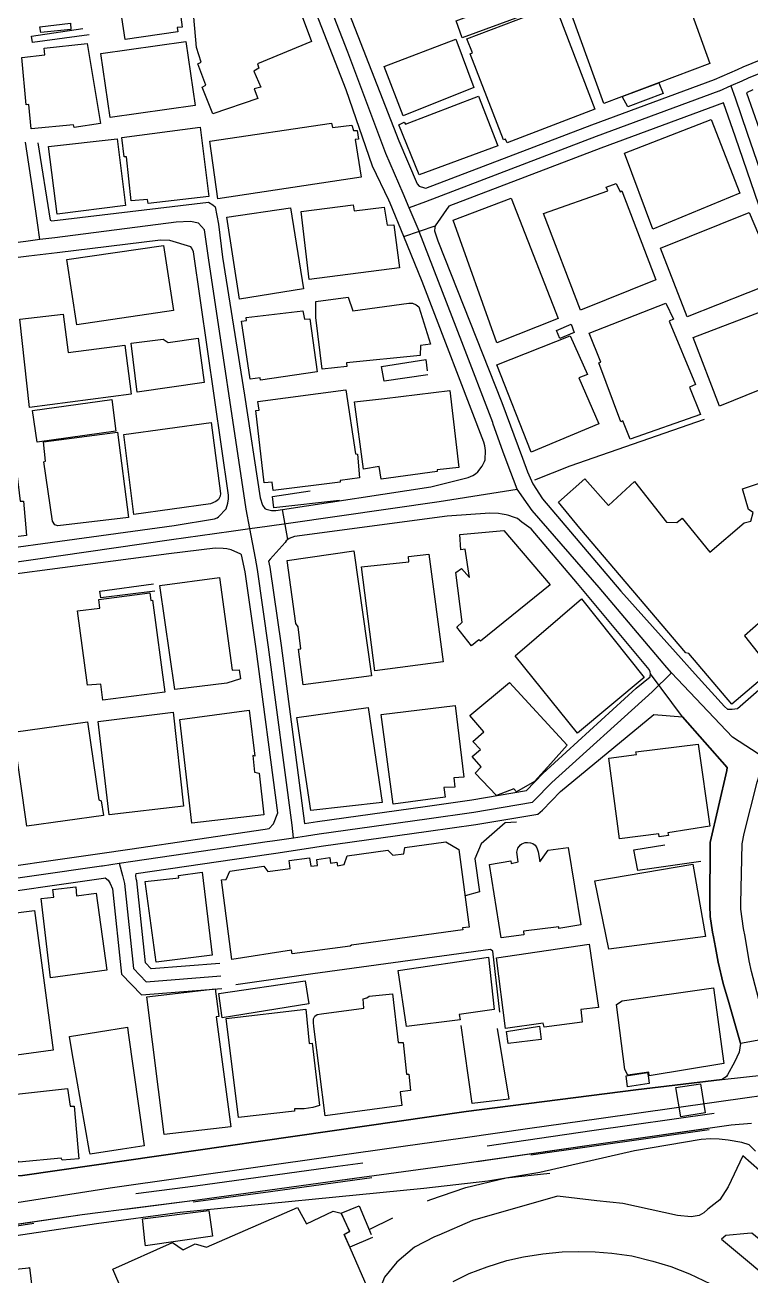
# Model space of a CAD drawing. Header units: millimetres. Extents: x 198785 to 203305, y 542885 to 545889.
# Drawn here: x 201377.5 to 201493.1, y 543541.8 to 543741.1 of the extents above; entities that cross this region are included whole.
import ezdxf

# ---------------------------------------------------------------- set-up
doc = ezdxf.new("R2010")
doc.units = ezdxf.units.MM
for name, pattern in [('FENCE_25K', [54.3, 28.7, -9.2, -16.4]), ('HIDDEN_BULD_25K', [28.8, 18.4, -10.4]), ('HIDDEN_IN_25K', [56.5, 36.5, -20])]:
    doc.linetypes.add(name, pattern=pattern)
for name, color, linetype in [('A0013117', 253, 'Continuous'), ('A0013118', 253, 'Continuous'), ('A0023217', 253, 'Continuous'), ('A0033324', 253, 'Continuous'), ('A0043325', 253, 'Continuous'), ('A0053326', 253, 'Continuous'), ('B0014111', 253, 'Continuous'), ('B0014112', 253, 'Continuous'), ('B0014113', 253, 'Continuous'), ('B0014116', 253, 'Continuous'), ('B0024120', 253, 'Continuous'), ('F0017111', 253, 'Continuous'), ('F0047224', 253, 'Continuous')]:
    doc.layers.add(name, color=color, linetype=linetype)

msp = doc.modelspace()

# ---------------------------------------------------------------- linework, layer by layer
at = {"layer": 'A0013117'}
for points in [[(201512.27, 543795.23), (201480.95, 543782.46), (201473.78, 543779.78), (201469.88, 543778.32), (201453.2, 543772.08), (201433.87, 543765.05), (201425.22, 543761.65), (201425.04, 543761.53), (201424.87, 543761.3), (201423.77, 543758.21), (201423.79, 543757.28), (201423.89, 543756.42), (201429.16, 543742.78), (201437.05, 543722.69), (201439.96, 543715.8), (201440.25, 543715.46), (201441.12, 543715.15), (201441.31, 543715.13), (201467.76, 543725.23), (201487.29, 543732.44), (201490.94, 543734.06), (201491.86, 543734.47), (201508.67, 543741.32)], [(201379.57, 543722.37), (201381.53, 543710.04), (201381.77, 543709.91), (201406.7, 543712.91), (201407.42, 543712.48), (201407.77, 543712.15), (201408.31, 543709.38), (201408.96, 543704.14), (201412.46, 543682.13), (201414.97, 543665.76), (201415.34, 543664.59), (201415.69, 543664.08), (201415.91, 543663.95), (201416.78, 543663.76), (201417.43, 543663.76), (201418.52, 543663.89), (201442.15, 543667.51), (201448.07, 543669.04), (201448.83, 543669.32), (201449.22, 543669.61), (201449.62, 543669.91), (201450.3, 543670.81), (201450.67, 543671.57), (201450.8, 543671.85), (201450.84, 543673.32), (201450.71, 543674.04), (201450.56, 543674.62), (201440.72, 543700.26), (201437.83, 543707.4), (201435.67, 543712.75), (201435.45, 543713.19), (201432.84, 543718.64), (201428.65, 543730.81), (201418.74, 543756.28)], [(201493.42, 543730.79), (201492.4, 543730.33), (201494.4, 543724.56)], [(201499.29, 543698.01), (201490.62, 543723.25), (201488.73, 543728.71), (201469.17, 543721.49), (201444.97, 543712.24), (201442.82, 543709.12), (201442.76, 543708.88), (201442.72, 543708.34), (201443.26, 543706.72), (201453.43, 543680.97), (201456.71, 543672.08), (201457.51, 543669.94), (201458.39, 543668), (201459.88, 543665.64), (201472.38, 543650.89), (201481.1, 543641.16), (201484.22, 543637.68), (201488.87, 543632.5), (201489.37, 543632.11), (201490.11, 543632.07), (201490.96, 543632.18), (201496.48, 543637.02)], [(201355.5, 543655.09), (201401.26, 543661.38), (201407.68, 543662.45), (201408.09, 543662.58), (201408.31, 543662.73), (201409.51, 543664.04), (201409.8, 543664.92), (201409.93, 543665.59), (201409.9, 543666.18), (201404.34, 543705), (201404.08, 543705.55), (201403.93, 543705.76), (201400.58, 543706.79), (201399.08, 543706.83)], [(201399.08, 543706.83), (201382.65, 543704.82), (201378.12, 543704.26), (201357.45, 543701.73)], [(201451.5, 543663.33), (201444.75, 543662.83), (201420.4, 543659.63), (201419.59, 543659.3), (201419.38, 543659.14), (201419.1, 543658.93), (201418.92, 543658.68), (201416.52, 543656.01), (201416.29, 543655.67), (201416.51, 543654.7), (201418.27, 543642.23), (201422, 543613.89), (201424.07, 543614.2), (201441.23, 543616.6), (201448.68, 543617.64), (201457.37, 543619.13), (201459.97, 543621.84), (201474.84, 543635.46), (201477.06, 543637.23), (201477.11, 543637.75), (201477.05, 543638.07), (201476.9, 543638.41), (201465.47, 543652.1), (201458.09, 543660.81), (201456.64, 543661.9), (201455.93, 543662.46), (201455.29, 543662.71), (201454.54, 543662.95), (201454.1, 543663.07), (201453.48, 543663.19), (201452.92, 543663.28), (201451.5, 543663.33)], [(201367.89, 543606.03), (201389.42, 543609.11), (201394.19, 543609.81), (201415.75, 543612.96), (201416.4, 543613.06), (201417.06, 543613.81), (201417.74, 543615.6), (201414.3, 543641.69), (201412.57, 543653.98), (201411.96, 543656.71), (201411.89, 543656.79), (201410.34, 543657.49), (201409.62, 543657.63), (201409.05, 543657.71), (201407.79, 543657.74), (201400.43, 543656.84), (201357.64, 543651.21)], [(201408.55, 543591.58), (201397.59, 543590.71), (201396.68, 543591.65), (201395.31, 543604.75), (201395.21, 543605.04), (201395.14, 543605.59), (201395.2, 543605.91), (201416.34, 543609), (201417.45, 543609.17), (201422.62, 543609.94), (201424.64, 543610.24), (201441.78, 543612.64), (201449.29, 543613.69), (201459.14, 543615.37), (201459.91, 543616), (201462.77, 543618.97), (201477.66, 543631.25), (201482.18, 543630.86), (201489.3, 543622.79), (201489.24, 543622.31), (201486.62, 543610.86), (201486.55, 543600.79), (201486.58, 543599.05), (201486.95, 543596.58), (201487.11, 543595.79), (201487.45, 543594.09), (201487.89, 543591.77), (201488.69, 543588.36), (201489.56, 543585.34), (201491.36, 543579.05), (201491.45, 543578.79), (201491.24, 543577.41), (201490.49, 543575.85), (201489.37, 543573.83), (201489.22, 543573.57), (201488.51, 543573.09), (201474.77, 543571.43), (201447.76, 543567.98), (201377.12, 543557.8)], [(201368.46, 543602.08), (201389.99, 543605.15), (201390.28, 543605.19), (201390.72, 543604.85), (201391.06, 543604.33), (201391.42, 543603.45), (201392.85, 543589.85), (201396.03, 543586.58), (201408.87, 543587.59)], [(201493.18, 543566.09), (201489.96, 543565.79), (201468.07, 543562.65), (201446.73, 543559.57), (201427.64, 543556.97), (201404.96, 543553.83), (201386.61, 543551.5), (201376.47, 543550), (201369.07, 543548.9), (201368.41, 543548.8), (201343.23, 543544.95), (201324.43, 543542.4), (201320.5, 543541.85), (201308.51, 543540.17), (201307.37, 543540.02), (201289.43, 543537.69), (201274.12, 543535.16), (201264.74, 543533.69)]]:
    msp.add_lwpolyline(points, dxfattribs=at)
at = {"layer": 'A0013118'}
for points in [[(201494.46, 543558.6), (201491.83, 543560.91), (201489.47, 543555.97), (201488.14, 543553.91), (201486.25, 543552.4), (201485.58, 543551.84), (201484.87, 543551.41), (201483.57, 543551.17), (201481.38, 543551.39), (201472.72, 543553.3), (201468.55, 543553.74), (201462.29, 543554.51), (201448.78, 543550.6), (201443.4, 543548.25), (201442.71, 543548.03), (201439.55, 543546.34), (201436.69, 543543.99), (201434.77, 543541.58), (201433.13, 543537.42), (201431.19, 543535.28), (201420.03, 543530.27), (201419.19, 543531.08)], [(201493.22, 543548.59), (201492.54, 543548.55), (201489.12, 543548.2), (201488.41, 543547.63), (201489.07, 543547.1), (201498.04, 543539.6), (201504.8, 543530.85), (201510.44, 543520.19), (201516.98, 543505.79), (201526.3, 543510.22), (201526.33, 543510.61), (201523.8, 543513.48), (201523.06, 543513.53), (201521.77, 543513.52), (201521.26, 543513.61), (201515.39, 543519.56), (201513.18, 543523.01), (201513.05, 543523.64), (201513.04, 543524.8), (201497.63, 543544.95), (201493.22, 543548.59)], [(201445.7, 543540.88), (201448.22, 543542.15), (201451.07, 543543.22), (201454.21, 543544.21), (201456.86, 543544.84), (201459.94, 543545.29), (201463.05, 543545.6), (201465.66, 543545.65), (201468.28, 543545.63), (201470.92, 543545.42), (201474.14, 543544.99), (201477.45, 543544.14), (201480.35, 543543.26), (201483.32, 543542.09), (201486.66, 543540.53)]]:
    msp.add_lwpolyline(points, dxfattribs=at)
at = {"layer": 'A0023217'}
for points in [[(201438.68, 543711.98), (201437.7, 543714.25), (201434.95, 543720.67), (201428.91, 543736.79), (201421.43, 543756.05), (201419.74, 543760.31), (201418.24, 543764.07)], [(201541.52, 543752.04), (201539.44, 543751.22), (201509.41, 543739.47), (201492.64, 543732.63), (201491.67, 543732.2), (201489.91, 543731.42)], [(201489.91, 543731.42), (201488.04, 543730.59), (201488.01, 543730.57), (201468.46, 543723.36), (201441.26, 543712.97), (201438.68, 543711.98)], [(201489.91, 543731.42), (201490.57, 543729.52), (201492.51, 543723.9), (201501.18, 543698.66)], [(201379.89, 543706.93), (201379.49, 543709.58), (201378.73, 543714.77), (201377.59, 543722.43)], [(201455.85, 543667.16), (201454.3, 543671.34), (201453.61, 543673.19), (201452.07, 543677.51), (201452, 543677.79), (201447.08, 543690.61), (201440.28, 543708.24), (201440.27, 543708.27), (201438.68, 543711.98)], [(201413.31, 543660.89), (201412.73, 543663.99), (201406.73, 543704.01), (201406.1, 543708.5), (201405.14, 543709.52), (201403.86, 543709.8), (201401.57, 543709.71), (201382.23, 543707.23), (201379.89, 543706.93)], [(201379.89, 543706.93), (201377.65, 543706.64), (201356.88, 543703.98), (201355.84, 543703.4), (201351.36, 543700.94)], [(201413.31, 543660.89), (201416.04, 543661.27), (201419.46, 543661.76), (201443.45, 543665.17), (201451.84, 543666.52), (201455.85, 543667.16)], [(201480.47, 543637.91), (201479.39, 543639.1), (201479.1, 543639.45), (201468.92, 543651.49), (201458.26, 543663.77), (201457.64, 543664.64), (201455.85, 543667.16)], [(201352.78, 543652.24), (201356.02, 543652.64), (201356.37, 543652.68), (201400.84, 543659.11), (201407.67, 543660.09), (201410.68, 543660.52), (201413.31, 543660.89)], [(201420.28, 543611.61), (201420.02, 543613.6), (201416.29, 543641.96), (201414.54, 543654.34), (201414.2, 543656.17), (201413.31, 543660.89)], [(201420.28, 543611.61), (201422.31, 543611.92), (201424.36, 543612.22), (201441.51, 543614.62), (201448.99, 543615.67), (201458.29, 543617.26), (201458.55, 543617.47), (201461.37, 543620.4), (201477.35, 543634.87), (201480.47, 543637.91)], [(201495.32, 543624.3), (201490.15, 543627.63), (201482.35, 543635.84), (201480.47, 543637.91)], [(201498.18, 543571.02), (201496.37, 543578.23), (201495.5, 543581.69), (201494.6, 543584.83), (201493.19, 543590.28), (201492.79, 543591.99), (201492.16, 543595.87), (201491.91, 543597.12), (201491.51, 543600.23), (201491.49, 543601.1), (201491.69, 543610.64), (201492, 543612.26), (201494.09, 543620.47), (201495.32, 543624.3)], [(201392.52, 543607.54), (201394.7, 543607.86), (201416.05, 543610.98), (201416.93, 543611.11), (201420.28, 543611.61)], [(201371.54, 543552.75), (201371.03, 543557.32), (201366.2, 543601.11), (201366.25, 543602.05), (201366.56, 543602.72), (201366.89, 543603.44), (201366.92, 543603.52), (201367.36, 543603.93), (201368.18, 543604.05), (201389.7, 543607.13), (201389.85, 543607.15), (201392.52, 543607.54)], [(201392.52, 543607.54), (201393.02, 543605.59), (201393.34, 543604.33), (201394.76, 543590.75), (201396.81, 543588.65), (201408.71, 543589.59)], [(201371.54, 543552.75), (201376.22, 543553.48), (201391.04, 543555.81), (201437.7, 543562.47), (201447.24, 543563.77), (201457.91, 543565.32), (201468.86, 543566.88), (201493.23, 543570.32), (201494.81, 543570.54), (201498.18, 543571.02)]]:
    msp.add_lwpolyline(points, dxfattribs=at)
at = {"layer": 'A0033324', "linetype": 'HIDDEN_IN_25K', "flags": 128}
msp.add_lwpolyline([(201497.22, 543566.68), (201498.58, 543563.08), (201500.82, 543556.84), (201503.2, 543551.21), (201505.23, 543546.75), (201506.33, 543544.86), (201506.98, 543543.77), (201510.11, 543539.51), (201513.79, 543535.76), (201519.09, 543531.55), (201525.91, 543527.04), (201533.45, 543523.02), (201540.11, 543520.42), (201545.72, 543518.79), (201549.15, 543518.03), (201553.44, 543517.35), (201558.81, 543517.27), (201565.22, 543517.16), (201571.39, 543516.97), (201574.01, 543516.75), (201576.2, 543516.56), (201579.67, 543516.25), (201583.76, 543515.37), (201588.45, 543513.91), (201593.14, 543511.85), (201596.84, 543509.34), (201600.02, 543506.23), (201601.88, 543503.13), (201605.71, 543494.17), (201609.52, 543484.73), (201614.46, 543473.71), (201616.2, 543469.78), (201619.24, 543462.88), (201625.13, 543449.95), (201630.04, 543439.82), (201634.92, 543429.24), (201639.79, 543417.81), (201644.98, 543406.38), (201647.14, 543401.78), (201647.22, 543401.63), (201650.93, 543393.72), (201656.63, 543381.34), (201663.49, 543366.19), (201663.13, 543363.98), (201662.17, 543362.78), (201661.22, 543362.14), (201645.79, 543356.45), (201619.73, 543346.35), (201602.93, 543340.01), (201585.54, 543333.62), (201570.39, 543327.63), (201557.8, 543322.85), (201538.66, 543315.63), (201521.71, 543309.41), (201506.4, 543303.12), (201490.42, 543297.93), (201488.65, 543297.63), (201486.42, 543297.51), (201484.94, 543297.76), (201483.05, 543298.29), (201482.41, 543298.59), (201492.12, 543301.9), (201494.66, 543302.5), (201505.37, 543305.94), (201520.62, 543312.21), (201526.34, 543314.3), (201537.62, 543318.44), (201556.74, 543325.66), (201569.31, 543330.43), (201570.43, 543330.87), (201576.01, 543333.08), (201584.48, 543336.42), (201601.89, 543342.82), (201603.75, 543343.52), (201609.48, 543345.69), (201618.66, 543349.15), (201641.29, 543357.92), (201644.73, 543359.26), (201646.13, 543359.77), (201659.85, 543364.84), (201660.11, 543365.01), (201660.29, 543365.24), (201660.38, 543365.78), (201653.9, 543380.09), (201648.21, 543392.45), (201645.32, 543398.61), (201643.23, 543403.06), (201642.26, 543405.12), (201637.05, 543416.6), (201632.17, 543428.03), (201627.33, 543438.54), (201622.41, 543448.67), (201616.51, 543461.65), (201611.72, 543472.49), (201610.2, 543475.88), (201606.76, 543483.55), (201603.6, 543491.39), (201602.95, 543493), (201601.98, 543495.27), (201599.2, 543501.76), (201597.65, 543504.36), (201594.93, 543507), (201591.68, 543509.22), (201587.4, 543511.09), (201583, 543512.47), (201579.22, 543513.28), (201577.3, 543513.45), (201575.94, 543513.57), (201571.21, 543513.97), (201570.37, 543514), (201565.14, 543514.17), (201558.77, 543514.27), (201553.18, 543514.36), (201548.59, 543515.08), (201544.97, 543515.88), (201539.14, 543517.58), (201532.2, 543520.29), (201524.37, 543524.46), (201517.33, 543529.12), (201511.78, 543533.53), (201507.82, 543537.56), (201506.21, 543539.74), (201504.47, 543542.12), (201502.56, 543545.37), (201502, 543546.59), (201500.45, 543550.01), (201498.03, 543555.75), (201495.77, 543562.04), (201494.54, 543565.29), (201494.17, 543565.84), (201493.6, 543566.06), (201493.18, 543566.09), (201489.96, 543565.79), (201468.07, 543562.65), (201446.73, 543559.57), (201427.64, 543556.97), (201404.96, 543553.83), (201386.61, 543551.5), (201376.47, 543550), (201369.07, 543548.9), (201368.41, 543548.8), (201343.23, 543544.95), (201324.43, 543542.4), (201320.5, 543541.85), (201308.51, 543540.17), (201307.37, 543540.02), (201289.43, 543537.69), (201274.12, 543535.16), (201264.74, 543533.69), (201264.58, 543533.58), (201264.5, 543533.33), (201264.52, 543533.14), (201266.95, 543516.16), (201269.27, 543499.4), (201271.92, 543480.6), (201275.15, 543458.31), (201278.19, 543437.83), (201278.35, 543435.01), (201278.38, 543433.38), (201276.05, 543433.43), (201275.2, 543433.82), (201274.78, 543434.2), (201274.32, 543435.23), (201274.29, 543436.1), (201274.21, 543437.42), (201271.19, 543457.73), (201267.96, 543480.03), (201267.43, 543483.79), (201265.31, 543498.84), (201262.99, 543515.6), (201260.93, 543529.99), (201260.71, 543531.75), (201260.87, 543532.49), (201261.65, 543534.01), (201262.61, 543535.06), (201263.9, 543535.88), (201273.75, 543537.43), (201289.09, 543539.97), (201308.2, 543542.45), (201315.45, 543543.46), (201324.11, 543544.68), (201342.9, 543547.23), (201368.73, 543551.18), (201371.71, 543551.62), (201378.76, 543552.67), (201386.29, 543553.78), (201404.65, 543556.11), (201427.33, 543559.25), (201446.41, 543561.85), (201467.74, 543564.93), (201489.7, 543568.08), (201493.92, 543568.7), (201494.51, 543568.76), (201495.07, 543568.72), (201496.17, 543568.25), (201497.22, 543566.68)], dxfattribs=at)
at = {"layer": 'A0043325'}
msp.add_lwpolyline([(201485.8, 543567.75), (201481.91, 543567.15), (201481.15, 543571.78), (201485.09, 543572.38), (201485.8, 543567.75)], dxfattribs=at)
at = {"layer": 'A0053326'}
for points in [[(201500.58, 543580.46), (201491.45, 543578.79), (201491.36, 543579.05), (201489.56, 543585.34), (201488.69, 543588.36), (201487.89, 543591.77), (201487.45, 543594.09), (201487.11, 543595.79), (201486.95, 543596.58), (201486.58, 543599.05), (201486.55, 543600.79), (201486.62, 543610.86), (201489.24, 543622.31), (201489.3, 543622.79), (201482.18, 543630.86), (201477.11, 543637.75), (201477.05, 543638.07), (201476.9, 543638.41), (201465.47, 543652.1), (201458.09, 543660.81), (201456.64, 543661.9), (201455.93, 543662.46), (201455.29, 543662.71), (201454.54, 543662.95), (201454.1, 543663.07), (201453.48, 543663.19), (201452.92, 543663.28), (201451.5, 543663.33), (201444.75, 543662.83), (201420.4, 543659.63), (201419.59, 543659.3), (201419.38, 543659.14), (201418.52, 543663.89), (201442.15, 543667.51), (201448.07, 543669.04), (201448.83, 543669.32), (201449.22, 543669.61), (201449.62, 543669.91), (201450.3, 543670.81), (201450.67, 543671.57), (201450.8, 543671.85), (201450.84, 543673.32), (201450.71, 543674.04), (201450.56, 543674.62), (201440.72, 543700.26), (201437.83, 543707.4), (201442.82, 543709.12), (201442.76, 543708.88), (201442.72, 543708.34), (201443.26, 543706.72), (201453.43, 543680.97), (201456.71, 543672.08), (201457.51, 543669.94), (201458.39, 543668), (201459.88, 543665.64)], [(201459.88, 543665.64), (201472.38, 543650.89), (201481.1, 543641.16), (201484.22, 543637.68), (201488.87, 543632.5), (201489.37, 543632.11), (201490.11, 543632.07), (201490.96, 543632.18), (201496.48, 543637.02)], [(201230.29, 543544.42), (201262.23, 543541.86), (201304.5, 543547.47), (201306.3, 543548.25), (201319.36, 543549.98), (201319.69, 543549.98), (201325.98, 543550.94), (201364.9, 543555.9), (201367.41, 543556.87), (201375.9, 543557.91), (201376.45, 543557.8), (201377.12, 543557.8), (201447.76, 543567.98), (201474.77, 543571.43), (201488.51, 543573.09), (201502.11, 543574.57), (201503.23, 543570.46)], [(201493.18, 543566.09), (201489.96, 543565.79), (201468.07, 543562.65), (201446.73, 543559.57), (201427.64, 543556.97), (201404.96, 543553.83), (201386.61, 543551.5), (201369.07, 543548.9), (201343.23, 543544.95), (201324.43, 543542.4), (201308.51, 543540.17)]]:
    msp.add_lwpolyline(points, dxfattribs=at)
at = {"layer": 'B0014111'}
for points in [[(201414.59, 543729.41), (201407.4, 543726.95), (201405.72, 543731.21), (201406.31, 543731.52), (201405.01, 543734.96), (201405.56, 543735.22), (201404.82, 543737.54), (201404.4, 543742.38), (201403.38, 543754.06), (201414.14, 543755.5), (201417.35, 543755.64), (201420.06, 543748.63), (201419.41, 543748.43), (201421.65, 543742.47), (201423.15, 543738.49), (201414.53, 543734.96), (201414.76, 543734.24), (201413.94, 543733.79), (201415.05, 543731.22), (201414.01, 543730.94), (201414.59, 543729.41)], [(201401.85, 543740.03), (201393.43, 543738.82), (201392.93, 543742.32), (201391.89, 543749.57), (201394.19, 543749.89), (201398.62, 543750.5), (201401.17, 543750.85), (201402.33, 543742.37), (201402.55, 543740.78), (201401.73, 543740.75), (201401.85, 543740.03)], [(201486.56, 543734.99), (201469.68, 543728.64), (201464.57, 543742.7), (201464.16, 543743.81), (201481.06, 543750.15), (201483.73, 543742.8), (201486.56, 543734.99)], [(201456.85, 543742.66), (201447.11, 543739.08), (201446.15, 543741.8), (201448.29, 543742.61), (201460.97, 543747.4), (201462.05, 543744.56), (201456.85, 543742.66)], [(201448.99, 543731.15), (201437.71, 543726.65), (201434.68, 543734.49), (201446.08, 543738.88), (201448.99, 543731.15)], [(201449.7, 543729.76), (201452.79, 543721.88), (201440.28, 543717.26), (201437.04, 543725.24), (201437.9, 543725.65), (201438.08, 543725.34), (201449.7, 543729.76)], [(201471.64, 543715.88), (201472.25, 543714.56), (201472.53, 543714.69), (201477.93, 543700.53), (201465.98, 543695.66), (201460.08, 543711.1), (201470.31, 543714.71), (201470.07, 543715.29), (201471.64, 543715.88)], [(201429.75, 543712.49), (201429.93, 543711.5), (201434.7, 543712.09), (201435.16, 543709.25), (201436.26, 543709.28), (201437.11, 543702.42), (201422.75, 543700.59), (201421.48, 543711.43), (201429.75, 543712.49)], [(201462.42, 543694.33), (201452.66, 543690.46), (201445.7, 543710.02), (201454.93, 543713.53), (201462.42, 543694.33)], [(201428.94, 543697.76), (201429.71, 543695.57), (201438.62, 543696.82), (201439.21, 543696.81), (201439.78, 543696.52), (201440.22, 543696.22), (201442.08, 543690.26), (201440.5, 543690.05), (201440.41, 543688.46), (201428.72, 543687.28), (201428.77, 543686.71), (201424.8, 543686.26), (201423.81, 543694.49), (201423.83, 543697.06), (201428.94, 543697.76)], [(201485.04, 543679.04), (201473.84, 543675.1), (201472.68, 543678.05), (201472.37, 543677.89), (201468.87, 543687.27), (201469.21, 543687.39), (201467.33, 543692), (201479.55, 543696.8), (201480.77, 543694.27), (201480.08, 543693.92), (201484.25, 543683.85), (201483.33, 543683.43), (201485.04, 543679.04)], [(201497.81, 543693.8), (201498.75, 543691.44), (201501.68, 543692.59), (201504.06, 543686.37), (201498.94, 543684.28), (201498.73, 543684.71), (201488.08, 543680.38), (201483.91, 543691.34), (201497.09, 543696.39), (201498.05, 543693.94), (201497.81, 543693.8)], [(201468.88, 543677.58), (201458.08, 543673.07), (201452.63, 543686.99), (201464.33, 543691.6), (201467.08, 543685.44), (201465.71, 543684.9), (201468.88, 543677.58)], [(201427.67, 543668.56), (201427.67, 543668.25), (201417.04, 543666.93), (201416.87, 543668.29), (201415.57, 543668.19), (201414.24, 543679.7), (201414.8, 543679.72), (201414.59, 543681.15), (201428.61, 543683.01), (201430.14, 543672.79), (201430.44, 543672.75), (201430.78, 543668.97), (201427.67, 543668.56)], [(201429.98, 543681.05), (201434.76, 543681.62), (201445.17, 543682.88), (201446.61, 543670.63), (201443.15, 543670.25), (201443.16, 543669.97), (201434.24, 543668.76), (201433.92, 543670.75), (201431.41, 543670.36), (201429.98, 543681.05)], [(201391.98, 543676.4), (201379.46, 543674.67), (201378.7, 543679.7), (201391.34, 543681.45), (201391.98, 543676.4)], [(201407.06, 543664.83), (201394.81, 543663.11), (201393.23, 543675.85), (201407.13, 543677.78), (201408.62, 543666.45), (201408.58, 543666.06), (201408.3, 543665.53), (201407.91, 543665.21), (201407.06, 543664.83)], [(201393.99, 543662.66), (201382.73, 543661.33), (201382.24, 543661.46), (201381.88, 543662.07), (201380.48, 543671.53), (201380.76, 543671.59), (201380.45, 543674.68), (201392.22, 543676.23), (201393.99, 543662.66)], [(201375.68, 543674.04), (201376.71, 543665.22), (201377.24, 543665.22), (201377.76, 543659.75), (201362.56, 543657.84), (201362.51, 543658.56), (201360.15, 543658.41), (201359.88, 543660.7), (201359.48, 543660.76), (201358.3, 543671.76), (201375.68, 543674.04)], [(201494.27, 543636.46), (201490.06, 543632.87), (201483.19, 543640.97), (201482.74, 543641.06), (201465.84, 543660.96), (201462.45, 543665.1), (201466.64, 543668.79), (201470.43, 543664.56), (201474.57, 543668.35), (201479.65, 543661.92), (201481.3, 543661.84), (201482.14, 543662.54), (201486.54, 543657.11), (201492, 543661.79), (201493.06, 543662.05), (201493.43, 543663.43), (201492.71, 543663.94), (201491.76, 543667.21), (201497.16, 543669.02)], [(201453.76, 543660.55), (201461.12, 543651.92), (201450.06, 543642.94), (201449.77, 543643.15), (201448.61, 543642.18), (201446.27, 543645.15), (201447.12, 543645.94), (201446.09, 543653.89), (201447.02, 543654.53), (201448.3, 543653.08), (201447.57, 543657.59), (201446.9, 543657.51), (201446.74, 543659.91), (201453.76, 543660.55)], [(201432.68, 543637.38), (201421.81, 543635.98), (201421.07, 543641.64), (201421.4, 543641.69), (201420.98, 543645.19), (201420.61, 543645.75), (201419.25, 543655.77), (201429.85, 543657.34), (201432.68, 543637.38)], [(201444.08, 543639.62), (201433.23, 543638.22), (201431.07, 543654.79), (201438.62, 543655.56), (201438.56, 543656.45), (201441.81, 543656.81), (201444.08, 543639.62)], [(201408.46, 543653.09), (201410.48, 543638.29), (201411.61, 543638.37), (201411.82, 543636.91), (201409.62, 543636.25), (201401.36, 543635.25), (201398.97, 543651.82), (201408.46, 543653.09)], [(201397.39, 543650.63), (201397.54, 543649.42), (201397.81, 543649.44), (201399.76, 543634.83), (201389.9, 543633.54), (201389.6, 543636.1), (201387.45, 543635.9), (201385.88, 543647.78), (201389.44, 543648.17), (201389.28, 543649.59), (201397.39, 543650.63)], [(201476.11, 543637.14), (201465.48, 543628.28), (201455.58, 543640.61), (201466.11, 543649.66), (201476.11, 543637.14)], [(201494.7, 543646.11), (201492.07, 543643.8), (201495.62, 543639.28)], [(201479.89, 543612.36), (201479.95, 543611.94), (201478.51, 543611.76), (201478.41, 543612.24), (201472.16, 543611.43), (201470.47, 543624.28), (201474.87, 543624.85), (201474.77, 543625.27), (201484.69, 543626.54), (201486.53, 543613.43), (201479.89, 543612.36)], [(201485.86, 543595.89), (201470.49, 543593.85), (201468.22, 543604.72), (201483.85, 543607.39), (201485.86, 543595.89)], [(201466.2, 543582.24), (201460.16, 543581.42), (201460.03, 543582.03), (201454.04, 543581.2), (201452.56, 543592.49), (201467.34, 543594.66), (201468.83, 543584.53), (201465.99, 543584.21), (201466.2, 543582.24)], [(201446.78, 543582.6), (201438.23, 543581.53), (201436.91, 543590.47), (201451.31, 543592.59), (201452.22, 543584.22), (201446.66, 543583.42), (201446.78, 543582.6)], [(201422.72, 543585.11), (201408.88, 543582.89), (201408.39, 543586.79), (201422.09, 543588.78), (201422.72, 543585.11)], [(201410.27, 543565.52), (201399.69, 543564.31), (201396.93, 543586.24), (201407.8, 543587.5), (201408.35, 543583.12), (201407.94, 543583.08), (201410.27, 543565.52)], [(201436.03, 543586.71), (201436.94, 543578.96), (201437.73, 543578.99), (201438.23, 543573.93), (201438.63, 543573.94), (201438.9, 543571.3), (201437.23, 543571.11), (201437.51, 543568.91), (201425.28, 543567.3), (201423.49, 543581.5), (201423.45, 543582.16), (201423.46, 543582.74), (201423.64, 543583.19), (201424.01, 543583.44), (201424.69, 543583.56), (201431.45, 543584.47), (201431.33, 543585.95), (201431.96, 543586.07), (201432.31, 543586.36), (201436.03, 543586.71)], [(201488.79, 543575.62), (201476.9, 543573.68), (201476.84, 543574.23), (201473.49, 543573.78), (201472.99, 543574.66), (201471.67, 543585.03), (201472.59, 543585.6), (201487.14, 543587.68), (201488.79, 543575.62)], [(201422.2, 543584.26), (201422.77, 543578.8), (201423.23, 543578.85), (201424.42, 543568.92), (201423.36, 543568.63), (201421.96, 543568.4), (201420.44, 543568.4), (201420.41, 543568.05), (201411.52, 543567.01), (201409.52, 543582.82), (201422.2, 543584.26)], [(201393.03, 543561.98), (201387.86, 543561.17), (201387.78, 543561.62), (201385.04, 543577.34), (201384.58, 543579.94), (201393.81, 543581.41), (201393.94, 543580.49), (201396.46, 543562.51), (201393.03, 543561.98)], [(201384.25, 543571.65), (201384.71, 543568.81), (201385.33, 543568.84), (201386.07, 543560.46), (201383.44, 543560.22), (201383.28, 543560.54), (201376.53, 543559.89), (201373.31, 543562.15), (201372.3, 543570.29), (201384.25, 543571.65)], [(201420.9, 543552.66), (201422.31, 543550.06), (201426.55, 543552.09), (201427.83, 543551.77), (201429.2, 543548.88), (201428.32, 543548.39), (201432.48, 543538.87), (201399.29, 543524), (201398.81, 543525.09), (201399.07, 543525.19), (201391.47, 543542.84), (201400.98, 543547.09), (201402.67, 543545.94), (201404.62, 543546.9), (201406.39, 543546.34), (201420.9, 543552.66)], [(201396.6, 543547.37), (201396.25, 543550.45), (201396.2, 543550.88), (201406.75, 543552.18), (201407.36, 543548.13), (201396.69, 543546.59), (201396.6, 543547.37)]]:
    msp.add_lwpolyline(points, dxfattribs=at)
at = {"layer": 'B0014112'}
for points in [[(201387.39, 543738.18), (201389.5, 543725.45), (201385.34, 543724.78), (201385.24, 543725.23), (201378.46, 543724.58), (201378.11, 543728.47), (201377.67, 543728.4), (201377.02, 543735.92), (201380.67, 543736.36), (201380.56, 543737.44), (201387.39, 543738.18)], [(201405.38, 543724.87), (201406.79, 543713.81), (201397.12, 543712.67), (201397.03, 543713.34), (201394.39, 543713.1), (201393.68, 543720.13), (201393.32, 543720.1), (201392.94, 543723.2), (201405.38, 543724.87)], [(201393.53, 543712.35), (201382.62, 543710.97), (201381.27, 543721.78), (201392.17, 543722.96), (201393.53, 543712.35)], [(201421.84, 543699.1), (201411.68, 543697.44), (201409.63, 543710.5), (201419.76, 543711.98), (201421.84, 543699.1)], [(201401.16, 543695.62), (201385.74, 543693.33), (201384.16, 543703.77), (201399.55, 543705.97), (201401.16, 543695.62)], [(201383.6, 543695.06), (201384.36, 543688.93), (201393.41, 543690.1), (201394.42, 543682.28), (201378.24, 543680.18), (201376.69, 543694.26), (201383.6, 543695.06)], [(201421.73, 543695.58), (201422.01, 543694.22), (201422.88, 543694.31), (201424, 543685.85), (201415.02, 543684.52), (201414.97, 543684.92), (201413.37, 543684.71), (201411.97, 543693.95), (201412.77, 543694.04), (201412.73, 543694.5), (201421.73, 543695.58)], [(201458.63, 543620.55), (201455.77, 543618.91), (201455.33, 543619.39), (201452.56, 543618.36), (201449.21, 543621.87), (201450.16, 543622.89), (201448.73, 543624.53), (201450.06, 543625.66), (201448.83, 543626.96), (201450.58, 543628.48), (201448.35, 543631.07), (201454.67, 543636.37), (201463.86, 543626.36), (201461.21, 543623.43), (201458.63, 543620.55)], [(201444.39, 543618.07), (201436.12, 543616.96), (201434.2, 543631.25), (201445.98, 543632.67), (201447.37, 543621.25), (201445.8, 543621.15), (201445.93, 543619.65), (201444.18, 543619.59), (201444.39, 543618.07)], [(201402.75, 543616.62), (201390.91, 543615.26), (201389.13, 543630.12), (201401.09, 543631.62), (201402.75, 543616.62)], [(201434.4, 543617.21), (201423.02, 543615.93), (201420.78, 543630.78), (201432.13, 543632.35), (201434.4, 543617.21)], [(201389.98, 543615.15), (201377.77, 543613.47), (201375.65, 543628.43), (201387.45, 543630.08), (201389.28, 543617.63), (201389.65, 543617.49), (201389.98, 543615.15)]]:
    msp.add_lwpolyline(points, dxfattribs=at)
at = {"layer": 'B0014113'}
for points in [[(201468.25, 543727.7), (201454.27, 543722.33), (201454.02, 543722.93), (201453.71, 543722.8), (201448.39, 543736.55), (201448.74, 543736.68), (201447.86, 543738.94), (201457.69, 543742.66), (201461.89, 543744.25), (201462.49, 543742.69), (201468.25, 543727.7)], [(201404.58, 543728.29), (201391.05, 543726.38), (201389.6, 543736.61), (201403.09, 543738.51), (201404.58, 543728.29)], [(201426.33, 543725.49), (201426.45, 543724.8), (201429.55, 543725.16), (201429.79, 543724.3), (201430.38, 543724.32), (201430.6, 543722.93), (201430.08, 543722.86), (201431.01, 543716.88), (201408.22, 543713.42), (201406.95, 543722.59), (201426.33, 543725.49)], [(201491.31, 543714.3), (201477.5, 543708.6), (201472.97, 543720.7), (201486.79, 543726.07), (201491.31, 543714.3)], [(201497.42, 543700.33), (201482.94, 543694.61), (201478.68, 543705.55), (201492.82, 543711.25), (201497.42, 543700.33)], [(201405.06, 543691.22), (201406.05, 543684.13), (201395.35, 543682.59), (201394.39, 543690.42), (201399.48, 543691.04), (201400.31, 543690.53), (201405.06, 543691.22)], [(201413.2, 543631.92), (201414.12, 543624.6), (201413.78, 543624.69), (201414.05, 543622.06), (201414.77, 543621.92), (201415.53, 543615.26), (201404.08, 543613.93), (201402.15, 543630.43), (201413.2, 543631.92)], [(201446.59, 543609.74), (201448.23, 543597.34), (201447.18, 543597.25), (201447.2, 543596.91), (201429.47, 543594.51), (201429.28, 543594.31), (201420.02, 543593.08), (201419.94, 543593.68), (201410.45, 543592.22), (201408.77, 543604.88), (201409.52, 543604.95), (201410.13, 543606.29), (201415.55, 543607.1), (201416.18, 543606.23), (201419.73, 543606.72), (201419.55, 543607.96), (201422.82, 543608.39), (201423, 543607.06), (201424.09, 543607.17), (201423.98, 543608.12), (201426.02, 543608.43), (201426.17, 543607.55), (201427.14, 543607.7), (201427.29, 543607.15), (201428.32, 543607.33), (201428.81, 543608.74), (201435.27, 543609.6), (201436.08, 543608.83), (201437.83, 543609.03), (201437.96, 543610.05), (201444.51, 543610.93), (201446.59, 543609.74)], [(201459.32, 543608.75), (201459.49, 543607.74), (201460.83, 543609.65), (201464.01, 543610.05), (201466, 543597.72), (201462.52, 543597.16), (201462.52, 543597.42), (201456.86, 543596.74), (201456.96, 543596.12), (201453.34, 543595.65), (201451.45, 543607.35), (201454.85, 543607.95), (201454.91, 543607.51), (201456.04, 543607.75), (201455.84, 543609.28), (201455.96, 543609.95), (201456.42, 543610.45), (201456.64, 543610.63), (201457.15, 543610.83), (201457.53, 543610.87), (201457.98, 543610.81), (201458.38, 543610.66), (201458.74, 543610.4), (201459.02, 543610.01), (201459.21, 543609.38), (201459.32, 543608.75)], [(201407.31, 543592.88), (201398.38, 543591.79), (201396.63, 543604.64), (201402.02, 543605.22), (201401.97, 543605.61), (201405.7, 543606.12), (201407.31, 543592.88)], [(201385.58, 543603.77), (201385.71, 543602.35), (201388.85, 543602.77), (201390.55, 543590.52), (201381.58, 543589.28), (201380.08, 543601.93), (201382.08, 543602.16), (201381.91, 543603.37), (201385.58, 543603.77)], [(201381.99, 543577.75), (201372.61, 543576.5), (201369.73, 543598.86), (201378.99, 543600.03), (201381.99, 543577.75)]]:
    msp.add_lwpolyline(points, dxfattribs=at)
at = {"layer": 'B0014116', "linetype": 'HIDDEN_BULD_25K', "flags": 128}
for points in [[(201387.74, 543739.57), (201378.7, 543738.33), (201378.54, 543739.35), (201387.63, 543740.73), (201387.74, 543739.57)], [(201384.82, 543740.43), (201380.04, 543739.93), (201379.88, 543740.85), (201384.74, 543741.44), (201384.82, 543740.43)], [(201479.12, 543730.22), (201473.49, 543728.07), (201472.6, 543729.72), (201478.42, 543731.91), (201479.12, 543730.22)], [(201464.97, 543692.11), (201462.64, 543691.18), (201462.11, 543692.46), (201464.48, 543693.43), (201464.97, 543692.11)], [(201441.65, 543685.37), (201434.67, 543684.34), (201434.28, 543686.72), (201441.33, 543687.8), (201441.65, 543685.37)], [(201427.56, 543665.35), (201417.15, 543664.17), (201416.89, 543665.99), (201427.29, 543667.5), (201427.56, 543665.35)], [(201398.2, 543650.9), (201389.59, 543649.84), (201389.4, 543650.88), (201398.06, 543652.1), (201398.2, 543650.9)], [(201485.1, 543607.81), (201475.1, 543606.41), (201474.47, 543609.69), (201484.54, 543611.33), (201485.1, 543607.81)], [(201454.57, 543569.94), (201448.73, 543569.27), (201446.68, 543583.41), (201452.22, 543584.2), (201454.57, 543569.94)], [(201459.72, 543579.44), (201454.45, 543578.81), (201454.16, 543580.74), (201459.44, 543581.57), (201459.72, 543579.44)], [(201476.9, 543572.42), (201473.43, 543571.9), (201473.22, 543573.65), (201476.63, 543574.18), (201476.76, 543573.36), (201476.9, 543572.42)], [(201432.83, 543547.88), (201429.23, 543546.36), (201428.35, 543548.38), (201429.23, 543548.88), (201427.85, 543551.78), (201430.73, 543552.94), (201432.83, 543547.88)], [(201378.48, 543539.57), (201376.07, 543539.25), (201375.58, 543542.81), (201378.04, 543543.08), (201378.06, 543543.08), (201378.21, 543543.1), (201378.65, 543539.59), (201378.5, 543539.57), (201378.48, 543539.57)]]:
    msp.add_lwpolyline(points, dxfattribs=at)
at = {"layer": 'B0024120', "linetype": 'FENCE_25K', "flags": 128}
for points in [[(201458.69, 543668.64), (201464.3, 543670.89), (201470.58, 543673.05), (201494.84, 543681.44), (201498.98, 543682.86), (201556.06, 543705.55)], [(201479.09, 543312.79), (201480.01, 543313.46), (201483.73, 543305.11), (201484.72, 543303.8), (201485.55, 543303.38), (201486.25, 543303.19), (201487.43, 543302.97), (201488.45, 543302.84), (201489.87, 543302.75), (201491.79, 543302.75), (201493.48, 543303.12), (201494.56, 543303.36), (201505.54, 543306.94), (201519.36, 543312.61), (201541.87, 543320.97), (201553.85, 543325.53), (201557.22, 543326.82), (201587.57, 543338.43), (201627.19, 543353.22), (201659.86, 543365.75), (201659.53, 543366.05), (201646.53, 543393.9), (201636.43, 543416.01), (201635.53, 543417.94), (201628.97, 543433.12), (201619.91, 543451.95), (201609.34, 543475.76), (201599.6, 543498.63), (201598.17, 543501.95), (201596.72, 543504.1), (201594.87, 543506.18), (201592.38, 543508.04), (201589.93, 543509.48), (201586.26, 543510.72), (201582.59, 543512.01), (201579.57, 543512.73), (201575.44, 543513.24), (201569.9, 543513.47), (201566.49, 543513.77), (201564.46, 543513.77), (201560, 543513.74), (201553.31, 543513.63), (201548.77, 543514.14), (201544.2, 543515.15), (201539.26, 543516.84), (201534.76, 543518.68), (201529.64, 543520.87), (201525.37, 543523.2), (201519.58, 543526.83), (201514.69, 543530.26), (201510.9, 543533.36), (201508.32, 543535.94), (201505.5, 543539.43), (201503.45, 543542.47), (201501.65, 543545.75), (201500.01, 543549.37), (201498.3, 543553.78), (201496.71, 543557.98), (201495.24, 543562.06), (201494.06, 543565.27), (201493.83, 543565.71), (201493.44, 543565.91), (201492.91, 543565.96), (201428.51, 543556.82), (201416.62, 543555.16), (201385.17, 543551.05), (201361.11, 543547.45), (201332.29, 543543.16), (201295.83, 543538.22), (201264.78, 543533.44), (201264.52, 543533.4)], [(201441.58, 543553.73), (201441.97, 543553.92), (201447.68, 543555.88), (201454.13, 543557.38), (201461.09, 543558.16)], [(201432.3, 543549.17), (201436.09, 543551.03)]]:
    msp.add_lwpolyline(points, dxfattribs=at)
at = {"layer": 'F0017111', "elevation": 20}
msp.add_lwpolyline([(201493.84, 543561.63), (201492.83, 543562.64), (201491.66, 543563.06), (201489.47, 543563.4), (201488.04, 543563.58), (201486.73, 543563.61), (201485.18, 543563.49), (201474.53, 543561.7), (201459.46, 543558.23), (201451.18, 543556.9), (201440.99, 543555.73), (201402.23, 543551.86), (201388.87, 543550.06), (201330.89, 543541.42)], dxfattribs=at)
at = {"layer": 'F0047224'}
for points in [[(201455.75, 543614.11), (201453.96, 543613.97), (201450.12, 543610.65), (201449.12, 543608.23), (201449.87, 543602.97), (201447.57, 543602.33)], [(201453.13, 543583.82), (201451.98, 543593.53), (201451.65, 543593.81), (201423.35, 543589.9), (201411.1, 543588.18)]]:
    msp.add_lwpolyline(points, dxfattribs=at)

doc.saveas('drawing.dxf')
